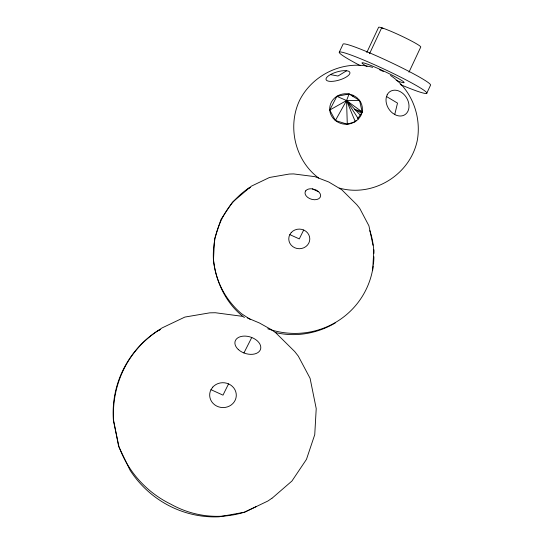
<?xml version="1.0" encoding="UTF-8"?>
<svg xmlns="http://www.w3.org/2000/svg" width="544" height="544" viewBox="0 0 544 544"><rect width="100%" height="100%" fill="white"/><g stroke="black" fill="none" stroke-linecap="round" stroke-linejoin="round"><path stroke-width="0.82" d="M372.64 270.395L373.864 249.825M394.754 114.478L397.508 103.102L386.587 96.574M360.801 115.695L362.134 111.914A16.361 15.266 2.5 0 0 359.577 100.463L356.728 97.471L353.158 95.268L349.098 94.003L336.845 96.322L329.752 110.044L335.396 120.503L347.29 124.222C352.859 123.774 358.108 120.646 360.801 115.695L346.548 100.552L336.845 96.322M361.651 113.281L354.457 109.208L362.134 111.914L359.577 100.463L349.098 94.003L346.548 100.552L335.396 120.503M339.259 52.258L343.046 44.18A48.321 3.72 25.1 0 1 387.926 61.05A48.321 3.72 25.1 0 1 430.583 85.095L426.802 93.174M366.806 52.496L378.604 27.316A23.27 1.795 25.1 0 1 400.2 35.428A23.27 1.795 25.1 0 1 420.764 47.015L408.966 72.196M369.532 53.713L381.684 27.764L383.187 28.546M228.555 383.887L222.986 395.141L211.011 389.688M303.688 230.01L299.282 238.911L289.83 234.627M243.93 352.961L251.756 337.498M352.893 96.342L353.389 95.418M349.098 94.003A16.361 15.266 2.5 0 0 329.732 108.045A16.361 15.266 2.5 0 0 347.29 124.222L355.28 121.652L356.238 120.394M357.673 118.51L362.63 111.996M373.014 245.256L368.927 225.821L359.713 208.332L356.769 204.653L341.754 189.74L328.746 181.988L314.854 176.65L293.583 173.917L289.238 174.053L269.525 177.466L251.457 186.123L232.444 202.198L221.027 219.341L214.567 238.87L213.5 259.447A80.628 78.88 20.1 0 0 241.509 313.711L250.492 319.566M272.15 498.161L291.931 481.032L306.462 459.374L314.745 434.67L316.22 408.592L310.073 378.284L298.302 356.123L294.712 351.546L275.658 332.697L271.082 329.494L259.502 323.02L247.364 317.9M271.905 498.209A102.755 99.838 56.2 0 1 267.811 501.051L244.535 512.21L219.096 516.8A100.422 97.573 56.2 0 1 130.064 470.24L118.633 446.366L113.614 420.417A102.755 99.838 56.2 0 1 157.692 330.847L162.024 327.944L184.885 317.07L209.787 312.841L215.349 312.739L242.114 316.295M346.555 70.788L337.974 76.024L330.453 74.603M329.752 110.044L346.548 100.552L359.577 100.463M250.145 187.598L247.942 188.666C224.91 204.564 212.024 231.662 213.404 259.515C215.825 281.84 226.12 304.008 244.406 317.553M160.534 329.508L157.488 330.976A102.02 99.817 22.8 0 0 113.417 420.546L118.85 446.223A102.02 99.817 22.8 0 0 170.741 504.138A102.02 96.737 77.2 0 0 244.752 512.067L256.598 506.43M157.692 330.847L159.181 330.126M335.383 322.878C317.417 333.574 295.739 337.416 275.305 332.513M372.688 67.361C344.359 59.412 312.848 74.174 299.656 100.232C287.103 126.562 295.086 160.548 318.634 178.01M339.245 188.074C373.293 197.622 410.428 174.712 417.364 140.032C421.552 115.607 411.414 89.236 390.476 75.453M312.324 188.89L318.594 191.726M379.542 69.741L383.357 71.482M362.134 111.914L346.548 100.552L347.29 124.222M358.462 119.014L346.548 100.552L355.28 121.652M373.238 265.866A80.519 78.785 22.8 0 1 267.743 328.773M369.838 230.649A80.519 78.785 22.8 0 1 373.891 253.443M373.912 256.761A80.519 78.785 22.8 0 1 373.442 264.228M248.023 188.598A80.655 78.907 20.1 0 1 250.111 187.265M360.182 65.593A48.321 3.72 25.1 0 1 351.132 55.073A48.321 3.72 25.1 0 1 418.907 87.04A48.321 3.72 25.1 0 1 400.275 84.51M367.023 66.558A23.27 1.795 25.1 0 1 369.492 64.906A23.27 1.795 25.1 0 1 399.35 79.05A23.27 1.795 25.1 0 1 396.188 80.383M387.165 94.826L386.213 97.675A13.756 10.499 58 0 0 392.469 113.03L395.311 114.832A13.756 10.499 58 0 0 408.571 109.528A13.756 10.499 58 0 0 401.628 92.487A13.756 10.499 58 0 0 387.165 94.826M305.701 190.856L305.109 192.086A8.017 5.188 17 0 0 314.609 199.75A8.017 5.188 17 0 0 319.165 192.243L316.037 189.958L312.045 188.836A8.017 5.188 17 0 0 306.775 189.856L305.701 190.856M291.203 232.601L289.741 234.763A10.513 9.812 1.3 0 0 299.316 248.724A10.513 9.812 1.3 0 0 308.795 234.756A10.513 9.812 1.3 0 0 291.203 232.601M212.745 387.131L210.888 389.864A13.314 12.43 2.9 0 0 223.054 407.578A13.314 12.43 2.9 0 0 235.022 389.912A13.314 12.43 2.9 0 0 212.745 387.131M330.84 74.365L328.596 75.745A12.43 4.216 -16.6 0 0 329.746 81.348A12.43 4.216 -16.6 0 0 345.916 77.228A12.43 4.216 -16.6 0 0 347.589 70.904L345.42 70.652A12.43 4.216 -16.6 0 0 330.84 74.365M238.279 349.493A13.314 8.602 17.6 0 0 260.195 350.098A13.314 8.602 17.6 0 0 245.058 336.097A13.314 8.602 17.6 0 0 238.279 349.493"/></g></svg>
